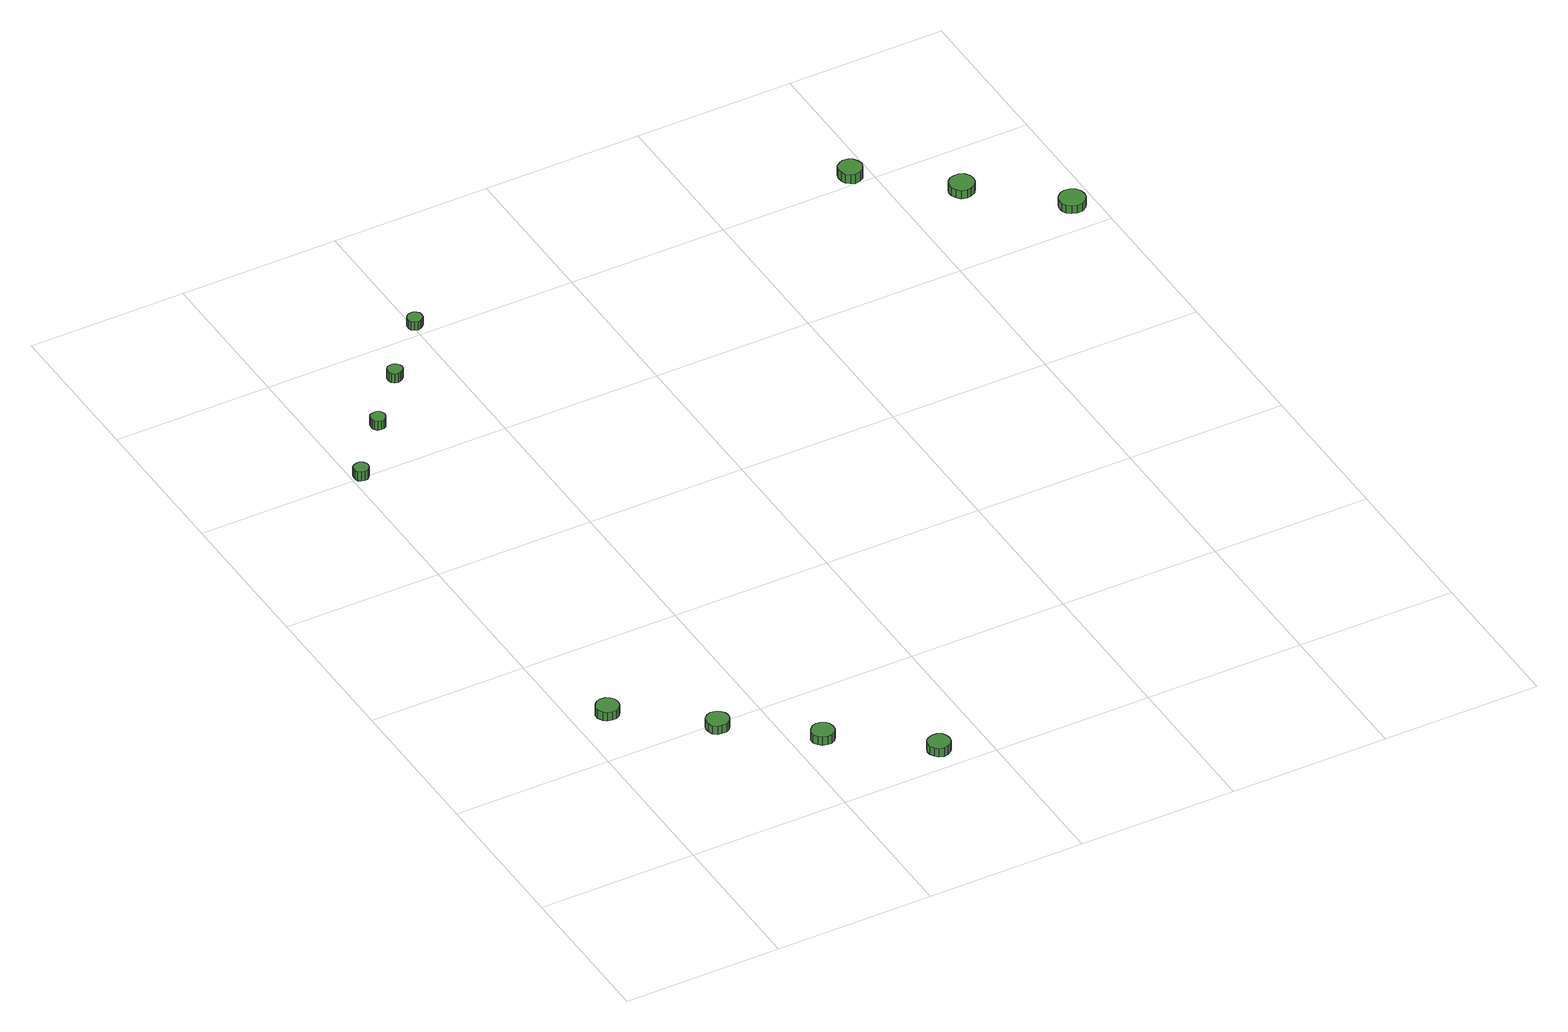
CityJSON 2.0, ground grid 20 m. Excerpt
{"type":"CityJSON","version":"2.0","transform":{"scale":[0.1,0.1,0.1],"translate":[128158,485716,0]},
"CityObjects":{
"tree1":{"type":"SolitaryVegetationObject","attributes":{"function":"something"},"geometry":[{"type":"MultiSurface","lod":"1","boundaries":[[[0,1,2,3,4,5,6,7,8,9,10,11,12,13,14]],[[15,16,17,18,19,20,21,22,23,24,25,26,27,28,29]],[[0,29,28,1]],[[1,28,27,2]],[[2,27,26,3]],[[3,26,25,4]],[[4,25,24,5]],[[5,24,23,6]],[[6,23,22,7]],[[7,22,21,8]],[[8,21,20,9]],[[9,20,19,10]],[[10,19,18,11]],[[11,18,17,12]],[[12,17,16,13]],[[13,16,15,14]],[[14,15,29,0]]]}]},
"tree2":{"type":"SolitaryVegetationObject","attributes":{"function":"something"},"geometry":[{"type":"MultiSurface","lod":"1","boundaries":[[[30,31,32,33,34,35,36,37,38,39,40,41,42,43,44]],[[45,46,47,48,49,50,51,52,53,54,55,56,57,58,59]],[[30,59,58,31]],[[31,58,57,32]],[[32,57,56,33]],[[33,56,55,34]],[[34,55,54,35]],[[35,54,53,36]],[[36,53,52,37]],[[37,52,51,38]],[[38,51,50,39]],[[39,50,49,40]],[[40,49,48,41]],[[41,48,47,42]],[[42,47,46,43]],[[43,46,45,44]],[[44,45,59,30]]]}]},
"tree3":{"type":"SolitaryVegetationObject","attributes":{"function":"something"},"geometry":[{"type":"MultiSurface","lod":"1","boundaries":[[[60,61,62,63,64,65,66,67,68,69,70,71,72,73,74]],[[75,76,77,78,79,80,81,82,83,84,85,86,87,88,89]],[[60,89,88,61]],[[61,88,87,62]],[[62,87,86,63]],[[63,86,85,64]],[[64,85,84,65]],[[65,84,83,66]],[[66,83,82,67]],[[67,82,81,68]],[[68,81,80,69]],[[69,80,79,70]],[[70,79,78,71]],[[71,78,77,72]],[[72,77,76,73]],[[73,76,75,74]],[[74,75,89,60]]]}]},
"tree4":{"type":"SolitaryVegetationObject","attributes":{"function":"something"},"geometry":[{"type":"MultiSurface","lod":"1","boundaries":[[[90,91,92,93,94,95,96,97,98,99,100,101,102,103,104]],[[105,106,107,108,109,110,111,112,113,114,115,116,117,118,119]],[[90,119,118,91]],[[91,118,117,92]],[[92,117,116,93]],[[93,116,115,94]],[[94,115,114,95]],[[95,114,113,96]],[[96,113,112,97]],[[97,112,111,98]],[[98,111,110,99]],[[99,110,109,100]],[[100,109,108,101]],[[101,108,107,102]],[[102,107,106,103]],[[103,106,105,104]],[[104,105,119,90]]]}]},
"tree5":{"type":"SolitaryVegetationObject","attributes":{"function":"something"},"geometry":[{"type":"MultiSurface","lod":"1","boundaries":[[[120,121,122,123,124,125,126,127,128,129,130,131,132,133,134]],[[135,136,137,138,139,140,141,142,143,144,145,146,147,148,149]],[[120,149,148,121]],[[121,148,147,122]],[[122,147,146,123]],[[123,146,145,124]],[[124,145,144,125]],[[125,144,143,126]],[[126,143,142,127]],[[127,142,141,128]],[[128,141,140,129]],[[129,140,139,130]],[[130,139,138,131]],[[131,138,137,132]],[[132,137,136,133]],[[133,136,135,134]],[[134,135,149,120]]]}]},
"tree6":{"type":"SolitaryVegetationObject","attributes":{"function":"something"},"geometry":[{"type":"MultiSurface","lod":"1","boundaries":[[[150,151,152,153,154,155,156,157,158,159,160,161,162,163,164]],[[165,166,167,168,169,170,171,172,173,174,175,176,177,178,179]],[[150,179,178,151]],[[151,178,177,152]],[[152,177,176,153]],[[153,176,175,154]],[[154,175,174,155]],[[155,174,173,156]],[[156,173,172,157]],[[157,172,171,158]],[[158,171,170,159]],[[159,170,169,160]],[[160,169,168,161]],[[161,168,167,162]],[[162,167,166,163]],[[163,166,165,164]],[[164,165,179,150]]]}]},
"tree7":{"type":"SolitaryVegetationObject","attributes":{"function":"something"},"geometry":[{"type":"MultiSurface","lod":"1","boundaries":[[[180,181,182,183,184,185,186,187,188,189,190,191,192,193,194]],[[195,196,197,198,199,200,201,202,203,204,205,206,207,208,209]],[[180,209,208,181]],[[181,208,207,182]],[[182,207,206,183]],[[183,206,205,184]],[[184,205,204,185]],[[185,204,203,186]],[[186,203,202,187]],[[187,202,201,188]],[[188,201,200,189]],[[189,200,199,190]],[[190,199,198,191]],[[191,198,197,192]],[[192,197,196,193]],[[193,196,195,194]],[[194,195,209,180]]]}]},
"tree8":{"type":"SolitaryVegetationObject","attributes":{"function":"something"},"geometry":[{"type":"MultiSurface","lod":"1","boundaries":[[[210,211,212,213,214,215,216,217,218,219,220,221,222,223,224]],[[225,226,227,228,229,230,231,232,233,234,235,236,237,238,239]],[[210,239,238,211]],[[211,238,237,212]],[[212,237,236,213]],[[213,236,235,214]],[[214,235,234,215]],[[215,234,233,216]],[[216,233,232,217]],[[217,232,231,218]],[[218,231,230,219]],[[219,230,229,220]],[[220,229,228,221]],[[221,228,227,222]],[[222,227,226,223]],[[223,226,225,224]],[[224,225,239,210]]]}]},
"tree9":{"type":"SolitaryVegetationObject","attributes":{"function":"something"},"geometry":[{"type":"MultiSurface","lod":"1","boundaries":[[[240,241,242,243,244,245,246,247,248,249,250,251,252,253,254]],[[255,256,257,258,259,260,261,262,263,264,265,266,267,268,269]],[[240,269,268,241]],[[241,268,267,242]],[[242,267,266,243]],[[243,266,265,244]],[[244,265,264,245]],[[245,264,263,246]],[[246,263,262,247]],[[247,262,261,248]],[[248,261,260,249]],[[249,260,259,250]],[[250,259,258,251]],[[251,258,257,252]],[[252,257,256,253]],[[253,256,255,254]],[[254,255,269,240]]]}]},
"tree10":{"type":"SolitaryVegetationObject","attributes":{"function":"something"},"geometry":[{"type":"MultiSurface","lod":"1","boundaries":[[[270,271,272,273,274,275,276,277,278,279,280,281,282,283,284]],[[285,286,287,288,289,290,291,292,293,294,295,296,297,298,299]],[[270,299,298,271]],[[271,298,297,272]],[[272,297,296,273]],[[273,296,295,274]],[[274,295,294,275]],[[275,294,293,276]],[[276,293,292,277]],[[277,292,291,278]],[[278,291,290,279]],[[279,290,289,280]],[[280,289,288,281]],[[281,288,287,282]],[[282,287,286,283]],[[283,286,285,284]],[[284,285,299,270]]]}]},
"tree11":{"type":"SolitaryVegetationObject","attributes":{"function":"something"},"geometry":[{"type":"MultiSurface","lod":"1","boundaries":[[[300,301,302,303,304,305,306,307,308,309,310,311,312,313,314]],[[315,316,317,318,319,320,321,322,323,324,325,326,327,328,329]],[[300,329,328,301]],[[301,328,327,302]],[[302,327,326,303]],[[303,326,325,304]],[[304,325,324,305]],[[305,324,323,306]],[[306,323,322,307]],[[307,322,321,308]],[[308,321,320,309]],[[309,320,319,310]],[[310,319,318,311]],[[311,318,317,312]],[[312,317,316,313]],[[313,316,315,314]],[[314,315,329,300]]]}]}
},
"vertices":[
[55,276,17],[54,282,17],[51,286,17],[46,289,17],[40,290,17],[34,288,17],[30,284,17],[27,279,17],[27,273,17],[30,267,17],[34,263,17],[40,262,17],[46,262,17],[51,265,17],[54,270,17],[54,270,5],[51,265,5],[46,262,5],[40,262,5],[34,263,5],[30,267,5],[27,273,5],[27,279,5],[30,284,5],[34,288,5],[40,290,5],[46,289,5],[51,286,5],[54,282,5],[55,276,5],
[153,191,18],[152,196,18],[148,201,18],[143,204,18],[137,205,18],[132,203,18],[127,199,18],[125,194,18],[125,188,18],[127,182,18],[132,178,18],[137,177,18],[143,177,18],[148,180,18],[152,185,18],[152,185,6],[148,180,6],[143,177,6],[137,177,6],[132,178,6],[127,182,6],[125,188,6],[125,194,6],[127,199,6],[132,203,6],[137,205,6],[143,204,6],[148,201,6],[152,196,6],[153,191,6],
[20,800,18],[19,804,18],[17,807,18],[14,809,18],[10,809,18],[6,808,18],[3,806,18],[2,802,18],[2,798,18],[3,794,18],[6,792,18],[10,791,18],[14,791,18],[17,793,18],[19,796,18],[19,796,5],[17,793,5],[14,791,5],[10,791,5],[6,792,5],[3,794,5],[2,798,5],[2,802,5],[3,806,5],[6,808,5],[10,809,5],[14,809,5],[17,807,5],[19,804,5],[20,800,5],
[245,108,23],[244,114,23],[241,118,23],[235,121,23],[230,122,23],[224,120,23],[220,116,23],[217,111,23],[217,105,23],[220,100,23],[224,96,23],[230,94,23],[235,94,23],[241,97,23],[244,102,23],[244,102,11],[241,97,11],[235,94,11],[230,94,11],[224,96,11],[220,100,11],[217,105,11],[217,111,11],[220,116,11],[224,120,11],[230,122,11],[235,121,11],[241,118,11],[244,114,11],[245,108,11],
[83,873,18],[82,877,18],[80,880,18],[77,882,18],[73,882,18],[69,881,18],[66,879,18],[65,875,18],[65,871,18],[66,868,18],[69,865,18],[73,864,18],[77,864,18],[80,866,18],[82,869,18],[82,869,5],[80,866,5],[77,864,5],[73,864,5],[69,865,5],[66,868,5],[65,871,5],[65,875,5],[66,879,5],[69,881,5],[73,882,5],[77,882,5],[80,880,5],[82,877,5],[83,873,5],
[348,18,28],[347,24,28],[344,29,28],[339,32,28],[333,32,28],[327,30,28],[323,27,28],[320,21,28],[320,15,28],[323,10,28],[327,6,28],[333,4,28],[339,5,28],[344,8,28],[347,12,28],[347,12,16],[344,8,16],[339,5,16],[333,4,16],[327,6,16],[323,10,16],[320,15,16],[320,21,16],[323,27,16],[327,30,16],[333,32,16],[339,32,16],[344,29,16],[347,24,16],[348,18,16],
[144,941,18],[143,944,18],[140,948,18],[137,950,18],[133,950,18],[129,949,18],[126,946,18],[125,943,18],[125,939,18],[126,935,18],[129,932,18],[133,931,18],[137,932,18],[140,934,18],[143,937,18],[143,937,5],[140,934,5],[137,932,5],[133,931,5],[129,932,5],[126,935,5],[125,939,5],[125,943,5],[126,946,5],[129,949,5],[133,950,5],[137,950,5],[140,948,5],[143,944,5],[144,941,5],
[211,1015,17],[211,1019,17],[208,1022,17],[205,1024,17],[201,1024,17],[197,1023,17],[194,1020,17],[193,1017,17],[193,1013,17],[194,1009,17],[197,1007,17],[201,1005,17],[205,1006,17],[208,1008,17],[211,1011,17],[211,1011,5],[208,1008,5],[205,1006,5],[201,1005,5],[197,1007,5],[194,1009,5],[193,1013,5],[193,1017,5],[194,1020,5],[197,1023,5],[201,1024,5],[205,1024,5],[208,1022,5],[211,1019,5],[211,1015,5],
[792,1016,15],[790,1022,15],[787,1027,15],[782,1030,15],[775,1031,15],[770,1029,15],[765,1025,15],[763,1019,15],[763,1013,15],[765,1007,15],[770,1003,15],[775,1001,15],[782,1002,15],[787,1005,15],[790,1010,15],[790,1010,2],[787,1005,2],[782,1002,2],[775,1001,2],[770,1003,2],[765,1007,2],[763,1013,2],[763,1019,2],[765,1025,2],[770,1029,2],[775,1031,2],[782,1030,2],[787,1027,2],[790,1022,2],[792,1016,2],
[891,930,14],[890,936,14],[886,942,14],[880,945,14],[874,945,14],[867,943,14],[863,939,14],[860,933,14],[860,927,14],[863,921,14],[867,916,14],[874,914,14],[880,915,14],[886,918,14],[890,924,14],[890,924,2],[886,918,2],[880,915,2],[874,914,2],[867,916,2],[863,921,2],[860,927,2],[860,933,2],[863,939,2],[867,943,2],[874,945,2],[880,945,2],[886,942,2],[890,936,2],[891,930,2],
[989,844,13],[988,850,13],[984,856,13],[978,859,13],[971,860,13],[965,858,13],[960,853,13],[957,847,13],[957,840,13],[960,834,13],[965,830,13],[971,828,13],[978,828,13],[984,832,13],[988,837,13],[988,837,2],[984,832,2],[978,828,2],[971,828,2],[965,830,2],[960,834,2],[957,840,2],[957,847,2],[960,853,2],[965,858,2],[971,860,2],[978,859,2],[984,856,2],[988,850,2],[989,844,2]
]}
